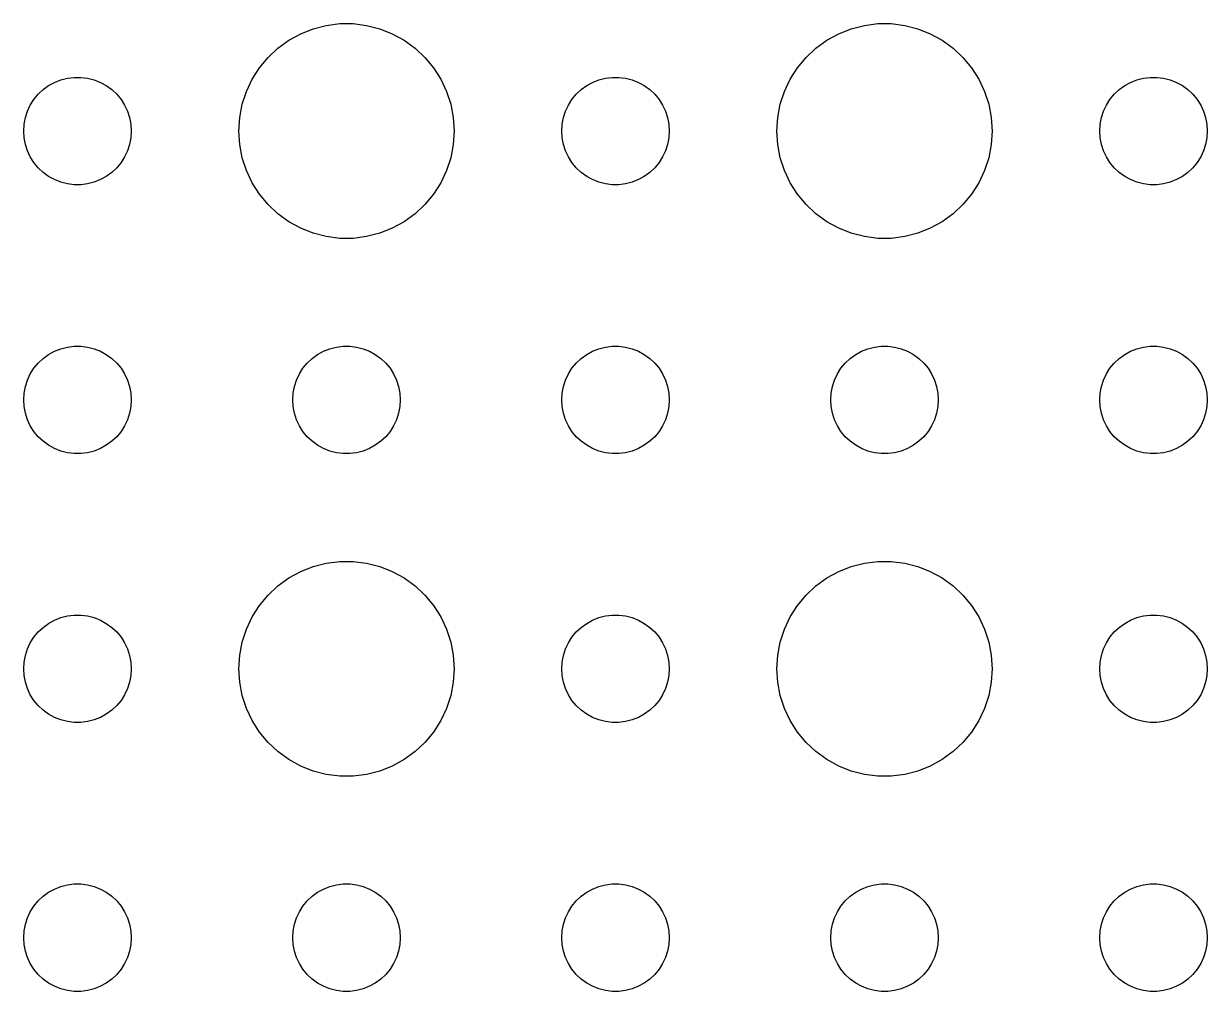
# Model space of a CAD drawing. Header units: metres. Extents: x -134 to 134, y -112 to 112.
# Drawn here: x -1.5 to 31.5, y -84 to -57.01 of the extents above; entities that cross this region are included whole.
import ezdxf

# ---------------------------------------------------------------- set-up
doc = ezdxf.new("R2010")
doc.units = ezdxf.units.M

msp = doc.modelspace()

# ---------------------------------------------------------------- linework, layer by layer
for p, q in [((6.57294, -57.1468), (6.93785, -57.0531)), ((6.93785, -57.0531), (7.31161, -57.0059)), ((7.31161, -57.0059), (7.68837, -57.0059)), ((7.68837, -57.0059), (8.06213, -57.0531)), ((8.06213, -57.0531), (8.42705, -57.1468)), ((21.5729, -57.1468), (21.9379, -57.0531)), ((21.9379, -57.0531), (22.3116, -57.0059)), ((22.3116, -57.0059), (22.6884, -57.0059)), ((22.6884, -57.0059), (23.0621, -57.0531)), ((23.0621, -57.0531), (23.427, -57.1468)), ((5.89252, -57.467), (6.22266, -57.2855)), ((6.22266, -57.2855), (6.57294, -57.1468)), ((8.42705, -57.1468), (8.77733, -57.2855)), ((8.77733, -57.2855), (9.10747, -57.467)), ((20.8925, -57.467), (21.2227, -57.2855)), ((21.2227, -57.2855), (21.5729, -57.1468)), ((23.427, -57.1468), (23.7773, -57.2855)), ((23.7773, -57.2855), (24.1075, -57.467)), ((5.31308, -57.9464), (5.58772, -57.6885)), ((5.58772, -57.6885), (5.89252, -57.467)), ((9.10747, -57.467), (9.41226, -57.6885)), ((9.41226, -57.6885), (9.6869, -57.9464)), ((20.3131, -57.9464), (20.5877, -57.6885)), ((20.5877, -57.6885), (20.8925, -57.467)), ((24.1075, -57.467), (24.4123, -57.6885)), ((24.4123, -57.6885), (24.6869, -57.9464)), ((5.07294, -58.2366), (5.31308, -57.9464)), ((9.6869, -57.9464), (9.92705, -58.2366)), ((20.0729, -58.2366), (20.3131, -57.9464)), ((24.6869, -57.9464), (24.927, -58.2366)), ((4.87108, -58.5547), (5.07294, -58.2366)), ((9.92705, -58.2366), (10.1289, -58.5547)), ((19.8711, -58.5547), (20.0729, -58.2366)), ((24.927, -58.2366), (25.1289, -58.5547)), ((-0.95613, -58.8442), (-0.80373, -58.7335)), ((-0.80373, -58.7335), (-0.63866, -58.6428)), ((-0.63866, -58.6428), (-0.46352, -58.5734)), ((-0.46352, -58.5734), (-0.28107, -58.5266)), ((-0.28107, -58.5266), (-0.09418, -58.503)), ((-0.09418, -58.503), (0.09418, -58.503)), ((0.09418, -58.503), (0.28107, -58.5266)), ((0.28107, -58.5266), (0.46352, -58.5734)), ((0.46352, -58.5734), (0.63866, -58.6428)), ((0.63866, -58.6428), (0.80373, -58.7335)), ((0.80373, -58.7335), (0.95613, -58.8442)), ((4.71066, -58.8956), (4.87108, -58.5547)), ((10.1289, -58.5547), (10.2893, -58.8956)), ((14.0439, -58.8442), (14.1963, -58.7335)), ((14.1963, -58.7335), (14.3613, -58.6428)), ((14.3613, -58.6428), (14.5365, -58.5734)), ((14.5365, -58.5734), (14.7189, -58.5266)), ((14.7189, -58.5266), (14.9058, -58.503)), ((14.9058, -58.503), (15.0942, -58.503)), ((15.0942, -58.503), (15.2811, -58.5266)), ((15.2811, -58.5266), (15.4635, -58.5734)), ((15.4635, -58.5734), (15.6387, -58.6428)), ((15.6387, -58.6428), (15.8037, -58.7335)), ((15.8037, -58.7335), (15.9561, -58.8442)), ((19.7107, -58.8956), (19.8711, -58.5547)), ((25.1289, -58.5547), (25.2893, -58.8956)), ((29.0439, -58.8442), (29.1963, -58.7335)), ((29.1963, -58.7335), (29.3613, -58.6428)), ((29.3613, -58.6428), (29.5365, -58.5734)), ((29.5365, -58.5734), (29.7189, -58.5266)), ((29.7189, -58.5266), (29.9058, -58.503)), ((29.9058, -58.503), (30.0942, -58.503)), ((30.0942, -58.503), (30.2811, -58.5266)), ((30.2811, -58.5266), (30.4635, -58.5734)), ((30.4635, -58.5734), (30.6387, -58.6428)), ((30.6387, -58.6428), (30.8037, -58.7335)), ((30.8037, -58.7335), (30.9561, -58.8442)), ((-1.21352, -59.1183), (-1.09344, -58.9732)), ((-1.09344, -58.9732), (-0.95613, -58.8442)), ((0.95613, -58.8442), (1.09344, -58.9732)), ((1.09344, -58.9732), (1.21352, -59.1183)), ((4.59424, -59.2539), (4.71066, -58.8956)), ((10.2893, -58.8956), (10.4057, -59.2539)), ((13.7865, -59.1183), (13.9065, -58.9732)), ((13.9065, -58.9732), (14.0439, -58.8442)), ((15.9561, -58.8442), (16.0934, -58.9732)), ((16.0934, -58.9732), (16.2135, -59.1183)), ((19.5942, -59.2539), (19.7107, -58.8956)), ((25.2893, -58.8956), (25.4057, -59.2539)), ((28.7865, -59.1183), (28.9065, -58.9732)), ((28.9065, -58.9732), (29.0439, -58.8442)), ((30.9561, -58.8442), (31.0934, -58.9732)), ((31.0934, -58.9732), (31.2135, -59.1183)), ((-1.39465, -59.4478), (-1.31445, -59.2774)), ((-1.31445, -59.2774), (-1.21352, -59.1183)), ((1.21352, -59.1183), (1.31445, -59.2774)), ((1.31445, -59.2774), (1.39465, -59.4478)), ((4.52365, -59.624), (4.59424, -59.2539)), ((10.4057, -59.2539), (10.4763, -59.624)), ((13.6053, -59.4478), (13.6855, -59.2774)), ((13.6855, -59.2774), (13.7865, -59.1183)), ((16.2135, -59.1183), (16.3145, -59.2774)), ((16.3145, -59.2774), (16.3947, -59.4478)), ((19.5237, -59.624), (19.5942, -59.2539)), ((25.4057, -59.2539), (25.4763, -59.624)), ((28.6053, -59.4478), (28.6855, -59.2774)), ((28.6855, -59.2774), (28.7865, -59.1183)), ((31.2135, -59.1183), (31.3145, -59.2774)), ((31.3145, -59.2774), (31.3947, -59.4478)), ((-1.48816, -59.812), (-1.45287, -59.627)), ((-1.45287, -59.627), (-1.39465, -59.4478)), ((1.39465, -59.4478), (1.45287, -59.627)), ((1.45287, -59.627), (1.48816, -59.812)), ((4.5, -60), (4.52365, -59.624)), ((10.4763, -59.624), (10.5, -60)), ((13.5118, -59.812), (13.5471, -59.627)), ((13.5471, -59.627), (13.6053, -59.4478)), ((16.3947, -59.4478), (16.4529, -59.627)), ((16.4529, -59.627), (16.4882, -59.812)), ((19.5, -60), (19.5237, -59.624)), ((25.4763, -59.624), (25.5, -60)), ((28.5118, -59.812), (28.5471, -59.627)), ((28.5471, -59.627), (28.6053, -59.4478)), ((31.3947, -59.4478), (31.4529, -59.627)), ((31.4529, -59.627), (31.4882, -59.812)), ((-1.5, -60), (-1.48816, -59.812)), ((-1.48816, -60.188), (-1.5, -60)), ((1.48816, -59.812), (1.5, -60)), ((1.5, -60), (1.48816, -60.188)), ((4.52365, -60.376), (4.5, -60)), ((10.5, -60), (10.4763, -60.376)), ((13.5, -60), (13.5118, -59.812)), ((13.5118, -60.188), (13.5, -60)), ((16.4882, -59.812), (16.5, -60)), ((16.5, -60), (16.4882, -60.188)), ((19.5237, -60.376), (19.5, -60)), ((25.5, -60), (25.4763, -60.376)), ((28.5, -60), (28.5118, -59.812)), ((28.5118, -60.188), (28.5, -60)), ((31.4882, -59.812), (31.5, -60)), ((31.5, -60), (31.4882, -60.188)), ((-1.45287, -60.373), (-1.48816, -60.188)), ((-1.39465, -60.5522), (-1.45287, -60.373)), ((1.45287, -60.373), (1.39465, -60.5522)), ((1.48816, -60.188), (1.45287, -60.373)), ((4.59424, -60.7461), (4.52365, -60.376)), ((10.4763, -60.376), (10.4057, -60.7461)), ((13.5471, -60.373), (13.5118, -60.188)), ((13.6053, -60.5522), (13.5471, -60.373)), ((16.4529, -60.373), (16.3947, -60.5522)), ((16.4882, -60.188), (16.4529, -60.373)), ((19.5942, -60.7461), (19.5237, -60.376)), ((25.4763, -60.376), (25.4057, -60.7461)), ((28.5471, -60.373), (28.5118, -60.188)), ((28.6053, -60.5522), (28.5471, -60.373)), ((31.4529, -60.373), (31.3947, -60.5522)), ((31.4882, -60.188), (31.4529, -60.373)), ((-1.31445, -60.7226), (-1.39465, -60.5522)), ((1.39465, -60.5522), (1.31445, -60.7226)), ((13.6855, -60.7226), (13.6053, -60.5522)), ((16.3947, -60.5522), (16.3145, -60.7226)), ((28.6855, -60.7226), (28.6053, -60.5522)), ((31.3947, -60.5522), (31.3145, -60.7226)), ((-1.21352, -60.8817), (-1.31445, -60.7226)), ((-1.09344, -61.0268), (-1.21352, -60.8817)), ((-0.95613, -61.1558), (-1.09344, -61.0268)), ((1.09344, -61.0268), (0.95613, -61.1558)), ((1.21352, -60.8817), (1.09344, -61.0268)), ((1.31445, -60.7226), (1.21352, -60.8817)), ((4.71066, -61.1044), (4.59424, -60.7461)), ((10.4057, -60.7461), (10.2893, -61.1044)), ((13.7865, -60.8817), (13.6855, -60.7226)), ((13.9065, -61.0268), (13.7865, -60.8817)), ((14.0439, -61.1558), (13.9065, -61.0268)), ((16.0934, -61.0268), (15.9561, -61.1558)), ((16.2135, -60.8817), (16.0934, -61.0268)), ((16.3145, -60.7226), (16.2135, -60.8817)), ((19.7107, -61.1044), (19.5942, -60.7461)), ((25.4057, -60.7461), (25.2893, -61.1044)), ((28.7865, -60.8817), (28.6855, -60.7226)), ((28.9065, -61.0268), (28.7865, -60.8817)), ((29.0439, -61.1558), (28.9065, -61.0268)), ((31.0934, -61.0268), (30.9561, -61.1558)), ((31.2135, -60.8817), (31.0934, -61.0268)), ((31.3145, -60.7226), (31.2135, -60.8817)), ((-0.80373, -61.2665), (-0.95613, -61.1558)), ((-0.63866, -61.3572), (-0.80373, -61.2665)), ((-0.46352, -61.4266), (-0.63866, -61.3572)), ((0.63866, -61.3572), (0.46352, -61.4266)), ((0.80373, -61.2665), (0.63866, -61.3572)), ((0.95613, -61.1558), (0.80373, -61.2665)), ((4.87108, -61.4453), (4.71066, -61.1044)), ((10.2893, -61.1044), (10.1289, -61.4453)), ((14.1963, -61.2665), (14.0439, -61.1558)), ((14.3613, -61.3572), (14.1963, -61.2665)), ((14.5365, -61.4266), (14.3613, -61.3572)), ((15.6387, -61.3572), (15.4635, -61.4266)), ((15.8037, -61.2665), (15.6387, -61.3572)), ((15.9561, -61.1558), (15.8037, -61.2665)), ((19.8711, -61.4453), (19.7107, -61.1044)), ((25.2893, -61.1044), (25.1289, -61.4453)), ((29.1963, -61.2665), (29.0439, -61.1558)), ((29.3613, -61.3572), (29.1963, -61.2665)), ((29.5365, -61.4266), (29.3613, -61.3572)), ((30.6387, -61.3572), (30.4635, -61.4266)), ((30.8037, -61.2665), (30.6387, -61.3572)), ((30.9561, -61.1558), (30.8037, -61.2665)), ((-0.28107, -61.4734), (-0.46352, -61.4266)), ((-0.09418, -61.497), (-0.28107, -61.4734)), ((0.09418, -61.497), (-0.09418, -61.497)), ((0.28107, -61.4734), (0.09418, -61.497)), ((0.46352, -61.4266), (0.28107, -61.4734)), ((5.07294, -61.7634), (4.87108, -61.4453)), ((10.1289, -61.4453), (9.92705, -61.7634)), ((14.7189, -61.4734), (14.5365, -61.4266)), ((14.9058, -61.497), (14.7189, -61.4734)), ((15.0942, -61.497), (14.9058, -61.497)), ((15.2811, -61.4734), (15.0942, -61.497)), ((15.4635, -61.4266), (15.2811, -61.4734)), ((20.0729, -61.7634), (19.8711, -61.4453)), ((25.1289, -61.4453), (24.927, -61.7634)), ((29.7189, -61.4734), (29.5365, -61.4266)), ((29.9058, -61.497), (29.7189, -61.4734)), ((30.0942, -61.497), (29.9058, -61.497)), ((30.2811, -61.4734), (30.0942, -61.497)), ((30.4635, -61.4266), (30.2811, -61.4734)), ((5.31308, -62.0536), (5.07294, -61.7634)), ((9.92705, -61.7634), (9.6869, -62.0536)), ((20.3131, -62.0536), (20.0729, -61.7634)), ((24.927, -61.7634), (24.6869, -62.0536)), ((5.58772, -62.3115), (5.31308, -62.0536)), ((5.89252, -62.533), (5.58772, -62.3115)), ((9.41226, -62.3115), (9.10747, -62.533)), ((9.6869, -62.0536), (9.41226, -62.3115)), ((20.5877, -62.3115), (20.3131, -62.0536)), ((20.8925, -62.533), (20.5877, -62.3115)), ((24.4123, -62.3115), (24.1075, -62.533)), ((24.6869, -62.0536), (24.4123, -62.3115)), ((6.22266, -62.7145), (5.89252, -62.533)), ((9.10747, -62.533), (8.77733, -62.7145)), ((21.2227, -62.7145), (20.8925, -62.533)), ((24.1075, -62.533), (23.7773, -62.7145)), ((6.57294, -62.8532), (6.22266, -62.7145)), ((6.93785, -62.9469), (6.57294, -62.8532)), ((7.31161, -62.9941), (6.93785, -62.9469)), ((7.68837, -62.9941), (7.31161, -62.9941)), ((8.06213, -62.9469), (7.68837, -62.9941)), ((8.42705, -62.8532), (8.06213, -62.9469)), ((8.77733, -62.7145), (8.42705, -62.8532)), ((21.5729, -62.8532), (21.2227, -62.7145)), ((21.9379, -62.9469), (21.5729, -62.8532)), ((22.3116, -62.9941), (21.9379, -62.9469)), ((22.6884, -62.9941), (22.3116, -62.9941)), ((23.0621, -62.9469), (22.6884, -62.9941)), ((23.427, -62.8532), (23.0621, -62.9469)), ((23.7773, -62.7145), (23.427, -62.8532)), ((-0.95613, -66.3442), (-0.80373, -66.2335)), ((-0.80373, -66.2335), (-0.63866, -66.1428)), ((-0.63866, -66.1428), (-0.46352, -66.0734)), ((-0.46352, -66.0734), (-0.28107, -66.0266)), ((-0.28107, -66.0266), (-0.09418, -66.003)), ((-0.09418, -66.003), (0.09418, -66.003)), ((0.09418, -66.003), (0.28107, -66.0266)), ((0.28107, -66.0266), (0.46352, -66.0734)), ((0.46352, -66.0734), (0.63866, -66.1428)), ((0.63866, -66.1428), (0.80373, -66.2335)), ((0.80373, -66.2335), (0.95613, -66.3442)), ((6.54385, -66.3442), (6.69626, -66.2335)), ((6.69626, -66.2335), (6.86133, -66.1428)), ((6.86133, -66.1428), (7.03647, -66.0734)), ((7.03647, -66.0734), (7.21892, -66.0266)), ((7.21892, -66.0266), (7.40581, -66.003)), ((7.40581, -66.003), (7.59418, -66.003)), ((7.59418, -66.003), (7.78107, -66.0266)), ((7.78107, -66.0266), (7.96352, -66.0734)), ((7.96352, -66.0734), (8.13866, -66.1428)), ((8.13866, -66.1428), (8.30373, -66.2335)), ((8.30373, -66.2335), (8.45613, -66.3442)), ((14.0439, -66.3442), (14.1963, -66.2335)), ((14.1963, -66.2335), (14.3613, -66.1428)), ((14.3613, -66.1428), (14.5365, -66.0734)), ((14.5365, -66.0734), (14.7189, -66.0266)), ((14.7189, -66.0266), (14.9058, -66.003)), ((14.9058, -66.003), (15.0942, -66.003)), ((15.0942, -66.003), (15.2811, -66.0266)), ((15.2811, -66.0266), (15.4635, -66.0734)), ((15.4635, -66.0734), (15.6387, -66.1428)), ((15.6387, -66.1428), (15.8037, -66.2335)), ((15.8037, -66.2335), (15.9561, -66.3442)), ((21.5439, -66.3442), (21.6963, -66.2335)), ((21.6963, -66.2335), (21.8613, -66.1428)), ((21.8613, -66.1428), (22.0365, -66.0734)), ((22.0365, -66.0734), (22.2189, -66.0266)), ((22.2189, -66.0266), (22.4058, -66.003)), ((22.4058, -66.003), (22.5942, -66.003)), ((22.5942, -66.003), (22.7811, -66.0266)), ((22.7811, -66.0266), (22.9635, -66.0734)), ((22.9635, -66.0734), (23.1387, -66.1428)), ((23.1387, -66.1428), (23.3037, -66.2335)), ((23.3037, -66.2335), (23.4561, -66.3442)), ((29.0439, -66.3442), (29.1963, -66.2335)), ((29.1963, -66.2335), (29.3613, -66.1428)), ((29.3613, -66.1428), (29.5365, -66.0734)), ((29.5365, -66.0734), (29.7189, -66.0266)), ((29.7189, -66.0266), (29.9058, -66.003)), ((29.9058, -66.003), (30.0942, -66.003)), ((30.0942, -66.003), (30.2811, -66.0266)), ((30.2811, -66.0266), (30.4635, -66.0734)), ((30.4635, -66.0734), (30.6387, -66.1428)), ((30.6387, -66.1428), (30.8037, -66.2335)), ((30.8037, -66.2335), (30.9561, -66.3442)), ((-1.31445, -66.7774), (-1.21352, -66.6183)), ((-1.21352, -66.6183), (-1.09344, -66.4732)), ((-1.09344, -66.4732), (-0.95613, -66.3442)), ((0.95613, -66.3442), (1.09344, -66.4732)), ((1.09344, -66.4732), (1.21352, -66.6183)), ((1.21352, -66.6183), (1.31445, -66.7774)), ((6.18553, -66.7774), (6.28647, -66.6183)), ((6.28647, -66.6183), (6.40654, -66.4732)), ((6.40654, -66.4732), (6.54385, -66.3442)), ((8.45613, -66.3442), (8.59344, -66.4732)), ((8.59344, -66.4732), (8.71352, -66.6183)), ((8.71352, -66.6183), (8.81445, -66.7774)), ((13.6855, -66.7774), (13.7865, -66.6183)), ((13.7865, -66.6183), (13.9065, -66.4732)), ((13.9065, -66.4732), (14.0439, -66.3442)), ((15.9561, -66.3442), (16.0934, -66.4732)), ((16.0934, -66.4732), (16.2135, -66.6183)), ((16.2135, -66.6183), (16.3145, -66.7774)), ((21.1855, -66.7774), (21.2865, -66.6183)), ((21.2865, -66.6183), (21.4065, -66.4732)), ((21.4065, -66.4732), (21.5439, -66.3442)), ((23.4561, -66.3442), (23.5934, -66.4732)), ((23.5934, -66.4732), (23.7135, -66.6183)), ((23.7135, -66.6183), (23.8145, -66.7774)), ((28.6855, -66.7774), (28.7865, -66.6183)), ((28.7865, -66.6183), (28.9065, -66.4732)), ((28.9065, -66.4732), (29.0439, -66.3442)), ((30.9561, -66.3442), (31.0934, -66.4732)), ((31.0934, -66.4732), (31.2135, -66.6183)), ((31.2135, -66.6183), (31.3145, -66.7774)), ((-1.45287, -67.127), (-1.39465, -66.9478)), ((-1.39465, -66.9478), (-1.31445, -66.7774)), ((1.31445, -66.7774), (1.39465, -66.9478)), ((1.39465, -66.9478), (1.45287, -67.127)), ((6.04712, -67.127), (6.10533, -66.9478)), ((6.10533, -66.9478), (6.18553, -66.7774)), ((8.81445, -66.7774), (8.89465, -66.9478)), ((8.89465, -66.9478), (8.95287, -67.127)), ((13.5471, -67.127), (13.6053, -66.9478)), ((13.6053, -66.9478), (13.6855, -66.7774)), ((16.3145, -66.7774), (16.3947, -66.9478)), ((16.3947, -66.9478), (16.4529, -67.127)), ((21.0471, -67.127), (21.1053, -66.9478)), ((21.1053, -66.9478), (21.1855, -66.7774)), ((23.8145, -66.7774), (23.8947, -66.9478)), ((23.8947, -66.9478), (23.9529, -67.127)), ((28.5471, -67.127), (28.6053, -66.9478)), ((28.6053, -66.9478), (28.6855, -66.7774)), ((31.3145, -66.7774), (31.3947, -66.9478)), ((31.3947, -66.9478), (31.4529, -67.127)), ((-1.5, -67.5), (-1.48816, -67.312)), ((-1.48816, -67.312), (-1.45287, -67.127)), ((1.45287, -67.127), (1.48816, -67.312)), ((1.48816, -67.312), (1.5, -67.5)), ((6, -67.5), (6.01183, -67.312)), ((6.01183, -67.312), (6.04712, -67.127)), ((8.95287, -67.127), (8.98816, -67.312)), ((8.98816, -67.312), (9, -67.5)), ((13.5, -67.5), (13.5118, -67.312)), ((13.5118, -67.312), (13.5471, -67.127)), ((16.4529, -67.127), (16.4882, -67.312)), ((16.4882, -67.312), (16.5, -67.5)), ((21, -67.5), (21.0118, -67.312)), ((21.0118, -67.312), (21.0471, -67.127)), ((23.9529, -67.127), (23.9882, -67.312)), ((23.9882, -67.312), (24, -67.5)), ((28.5, -67.5), (28.5118, -67.312)), ((28.5118, -67.312), (28.5471, -67.127)), ((31.4529, -67.127), (31.4882, -67.312)), ((31.4882, -67.312), (31.5, -67.5)), ((-1.48816, -67.688), (-1.5, -67.5)), ((1.5, -67.5), (1.48816, -67.688)), ((6.01183, -67.688), (6, -67.5)), ((9, -67.5), (8.98816, -67.688)), ((13.5118, -67.688), (13.5, -67.5)), ((16.5, -67.5), (16.4882, -67.688)), ((21.0118, -67.688), (21, -67.5)), ((24, -67.5), (23.9882, -67.688)), ((28.5118, -67.688), (28.5, -67.5)), ((31.5, -67.5), (31.4882, -67.688)), ((-1.45287, -67.873), (-1.48816, -67.688)), ((-1.39465, -68.0522), (-1.45287, -67.873)), ((1.45287, -67.873), (1.39465, -68.0522)), ((1.48816, -67.688), (1.45287, -67.873)), ((6.04712, -67.873), (6.01183, -67.688)), ((6.10533, -68.0522), (6.04712, -67.873)), ((8.95287, -67.873), (8.89465, -68.0522)), ((8.98816, -67.688), (8.95287, -67.873)), ((13.5471, -67.873), (13.5118, -67.688)), ((13.6053, -68.0522), (13.5471, -67.873)), ((16.4529, -67.873), (16.3947, -68.0522)), ((16.4882, -67.688), (16.4529, -67.873)), ((21.0471, -67.873), (21.0118, -67.688)), ((21.1053, -68.0522), (21.0471, -67.873)), ((23.9529, -67.873), (23.8947, -68.0522)), ((23.9882, -67.688), (23.9529, -67.873)), ((28.5471, -67.873), (28.5118, -67.688)), ((28.6053, -68.0522), (28.5471, -67.873)), ((31.4529, -67.873), (31.3947, -68.0522)), ((31.4882, -67.688), (31.4529, -67.873)), ((-1.31445, -68.2226), (-1.39465, -68.0522)), ((-1.21352, -68.3817), (-1.31445, -68.2226)), ((1.31445, -68.2226), (1.21352, -68.3817)), ((1.39465, -68.0522), (1.31445, -68.2226)), ((6.18553, -68.2226), (6.10533, -68.0522)), ((6.28647, -68.3817), (6.18553, -68.2226)), ((8.81445, -68.2226), (8.71352, -68.3817)), ((8.89465, -68.0522), (8.81445, -68.2226)), ((13.6855, -68.2226), (13.6053, -68.0522)), ((13.7865, -68.3817), (13.6855, -68.2226)), ((16.3145, -68.2226), (16.2135, -68.3817)), ((16.3947, -68.0522), (16.3145, -68.2226)), ((21.1855, -68.2226), (21.1053, -68.0522)), ((21.2865, -68.3817), (21.1855, -68.2226)), ((23.8145, -68.2226), (23.7135, -68.3817)), ((23.8947, -68.0522), (23.8145, -68.2226)), ((28.6855, -68.2226), (28.6053, -68.0522)), ((28.7865, -68.3817), (28.6855, -68.2226)), ((31.3145, -68.2226), (31.2135, -68.3817)), ((31.3947, -68.0522), (31.3145, -68.2226)), ((-1.09344, -68.5268), (-1.21352, -68.3817)), ((-0.95613, -68.6558), (-1.09344, -68.5268)), ((1.09344, -68.5268), (0.95613, -68.6558)), ((1.21352, -68.3817), (1.09344, -68.5268)), ((6.40654, -68.5268), (6.28647, -68.3817)), ((6.54385, -68.6558), (6.40654, -68.5268)), ((8.59344, -68.5268), (8.45613, -68.6558)), ((8.71352, -68.3817), (8.59344, -68.5268)), ((13.9065, -68.5268), (13.7865, -68.3817)), ((14.0439, -68.6558), (13.9065, -68.5268)), ((16.0934, -68.5268), (15.9561, -68.6558)), ((16.2135, -68.3817), (16.0934, -68.5268)), ((21.4065, -68.5268), (21.2865, -68.3817)), ((21.5439, -68.6558), (21.4065, -68.5268)), ((23.5934, -68.5268), (23.4561, -68.6558)), ((23.7135, -68.3817), (23.5934, -68.5268)), ((28.9065, -68.5268), (28.7865, -68.3817)), ((29.0439, -68.6558), (28.9065, -68.5268)), ((31.0934, -68.5268), (30.9561, -68.6558)), ((31.2135, -68.3817), (31.0934, -68.5268)), ((-0.80373, -68.7665), (-0.95613, -68.6558)), ((-0.63866, -68.8572), (-0.80373, -68.7665)), ((-0.46352, -68.9266), (-0.63866, -68.8572)), ((-0.28107, -68.9734), (-0.46352, -68.9266)), ((0.46352, -68.9266), (0.28107, -68.9734)), ((0.63866, -68.8572), (0.46352, -68.9266)), ((0.80373, -68.7665), (0.63866, -68.8572)), ((0.95613, -68.6558), (0.80373, -68.7665)), ((6.69626, -68.7665), (6.54385, -68.6558)), ((6.86133, -68.8572), (6.69626, -68.7665)), ((7.03647, -68.9266), (6.86133, -68.8572)), ((7.21892, -68.9734), (7.03647, -68.9266)), ((7.96352, -68.9266), (7.78107, -68.9734)), ((8.13866, -68.8572), (7.96352, -68.9266)), ((8.30373, -68.7665), (8.13866, -68.8572)), ((8.45613, -68.6558), (8.30373, -68.7665)), ((14.1963, -68.7665), (14.0439, -68.6558)), ((14.3613, -68.8572), (14.1963, -68.7665)), ((14.5365, -68.9266), (14.3613, -68.8572)), ((14.7189, -68.9734), (14.5365, -68.9266)), ((15.4635, -68.9266), (15.2811, -68.9734)), ((15.6387, -68.8572), (15.4635, -68.9266)), ((15.8037, -68.7665), (15.6387, -68.8572)), ((15.9561, -68.6558), (15.8037, -68.7665)), ((21.6963, -68.7665), (21.5439, -68.6558)), ((21.8613, -68.8572), (21.6963, -68.7665)), ((22.0365, -68.9266), (21.8613, -68.8572)), ((22.2189, -68.9734), (22.0365, -68.9266)), ((22.9635, -68.9266), (22.7811, -68.9734)), ((23.1387, -68.8572), (22.9635, -68.9266)), ((23.3037, -68.7665), (23.1387, -68.8572)), ((23.4561, -68.6558), (23.3037, -68.7665)), ((29.1963, -68.7665), (29.0439, -68.6558)), ((29.3613, -68.8572), (29.1963, -68.7665)), ((29.5365, -68.9266), (29.3613, -68.8572)), ((29.7189, -68.9734), (29.5365, -68.9266)), ((30.4635, -68.9266), (30.2811, -68.9734)), ((30.6387, -68.8572), (30.4635, -68.9266)), ((30.8037, -68.7665), (30.6387, -68.8572)), ((30.9561, -68.6558), (30.8037, -68.7665)), ((-0.09418, -68.997), (-0.28107, -68.9734)), ((0.09418, -68.997), (-0.09418, -68.997)), ((0.28107, -68.9734), (0.09418, -68.997)), ((7.40581, -68.997), (7.21892, -68.9734)), ((7.59418, -68.997), (7.40581, -68.997)), ((7.78107, -68.9734), (7.59418, -68.997)), ((14.9058, -68.997), (14.7189, -68.9734)), ((15.0942, -68.997), (14.9058, -68.997)), ((15.2811, -68.9734), (15.0942, -68.997)), ((22.4058, -68.997), (22.2189, -68.9734)), ((22.5942, -68.997), (22.4058, -68.997)), ((22.7811, -68.9734), (22.5942, -68.997)), ((29.9058, -68.997), (29.7189, -68.9734)), ((30.0942, -68.997), (29.9058, -68.997)), ((30.2811, -68.9734), (30.0942, -68.997)), ((6.22266, -72.2855), (6.57294, -72.1468)), ((6.57294, -72.1468), (6.93785, -72.0531)), ((6.93785, -72.0531), (7.31161, -72.0059)), ((7.31161, -72.0059), (7.68837, -72.0059)), ((7.68837, -72.0059), (8.06213, -72.0531)), ((8.06213, -72.0531), (8.42705, -72.1468)), ((8.42705, -72.1468), (8.77733, -72.2855)), ((21.2227, -72.2855), (21.5729, -72.1468)), ((21.5729, -72.1468), (21.9379, -72.0531)), ((21.9379, -72.0531), (22.3116, -72.0059)), ((22.3116, -72.0059), (22.6884, -72.0059)), ((22.6884, -72.0059), (23.0621, -72.0531)), ((23.0621, -72.0531), (23.427, -72.1468)), ((23.427, -72.1468), (23.7773, -72.2855)), ((5.58772, -72.6885), (5.89252, -72.467)), ((5.89252, -72.467), (6.22266, -72.2855)), ((8.77733, -72.2855), (9.10747, -72.467)), ((9.10747, -72.467), (9.41226, -72.6885)), ((20.5877, -72.6885), (20.8925, -72.467)), ((20.8925, -72.467), (21.2227, -72.2855)), ((23.7773, -72.2855), (24.1075, -72.467)), ((24.1075, -72.467), (24.4123, -72.6885)), ((5.31308, -72.9464), (5.58772, -72.6885)), ((9.41226, -72.6885), (9.6869, -72.9464)), ((20.3131, -72.9464), (20.5877, -72.6885)), ((24.4123, -72.6885), (24.6869, -72.9464)), ((4.87108, -73.5547), (5.07294, -73.2366)), ((5.07294, -73.2366), (5.31308, -72.9464)), ((9.6869, -72.9464), (9.92705, -73.2366)), ((9.92705, -73.2366), (10.1289, -73.5547)), ((19.8711, -73.5547), (20.0729, -73.2366)), ((20.0729, -73.2366), (20.3131, -72.9464)), ((24.6869, -72.9464), (24.927, -73.2366)), ((24.927, -73.2366), (25.1289, -73.5547)), ((-0.63866, -73.6428), (-0.46352, -73.5734)), ((-0.46352, -73.5734), (-0.28107, -73.5266)), ((-0.28107, -73.5266), (-0.09418, -73.503)), ((-0.09418, -73.503), (0.09418, -73.503)), ((0.09418, -73.503), (0.28107, -73.5266)), ((0.28107, -73.5266), (0.46352, -73.5734)), ((0.46352, -73.5734), (0.63866, -73.6428)), ((4.71066, -73.8956), (4.87108, -73.5547)), ((10.1289, -73.5547), (10.2893, -73.8956)), ((14.3613, -73.6428), (14.5365, -73.5734)), ((14.5365, -73.5734), (14.7189, -73.5266)), ((14.7189, -73.5266), (14.9058, -73.503)), ((14.9058, -73.503), (15.0942, -73.503)), ((15.0942, -73.503), (15.2811, -73.5266)), ((15.2811, -73.5266), (15.4635, -73.5734)), ((15.4635, -73.5734), (15.6387, -73.6428)), ((19.7107, -73.8956), (19.8711, -73.5547)), ((25.1289, -73.5547), (25.2893, -73.8956)), ((29.3613, -73.6428), (29.5365, -73.5734)), ((29.5365, -73.5734), (29.7189, -73.5266)), ((29.7189, -73.5266), (29.9058, -73.503)), ((29.9058, -73.503), (30.0942, -73.503)), ((30.0942, -73.503), (30.2811, -73.5266)), ((30.2811, -73.5266), (30.4635, -73.5734)), ((30.4635, -73.5734), (30.6387, -73.6428)), ((-1.09344, -73.9732), (-0.95613, -73.8442)), ((-0.95613, -73.8442), (-0.80373, -73.7335)), ((-0.80373, -73.7335), (-0.63866, -73.6428)), ((0.63866, -73.6428), (0.80373, -73.7335)), ((0.80373, -73.7335), (0.95613, -73.8442)), ((0.95613, -73.8442), (1.09344, -73.9732)), ((4.59424, -74.2539), (4.71066, -73.8956)), ((10.2893, -73.8956), (10.4057, -74.2539)), ((13.9065, -73.9732), (14.0439, -73.8442)), ((14.0439, -73.8442), (14.1963, -73.7335)), ((14.1963, -73.7335), (14.3613, -73.6428)), ((15.6387, -73.6428), (15.8037, -73.7335)), ((15.8037, -73.7335), (15.9561, -73.8442)), ((15.9561, -73.8442), (16.0934, -73.9732)), ((19.5942, -74.2539), (19.7107, -73.8956)), ((25.2893, -73.8956), (25.4057, -74.2539)), ((28.9065, -73.9732), (29.0439, -73.8442)), ((29.0439, -73.8442), (29.1963, -73.7335)), ((29.1963, -73.7335), (29.3613, -73.6428)), ((30.6387, -73.6428), (30.8037, -73.7335)), ((30.8037, -73.7335), (30.9561, -73.8442)), ((30.9561, -73.8442), (31.0934, -73.9732)), ((-1.31445, -74.2774), (-1.21352, -74.1183)), ((-1.21352, -74.1183), (-1.09344, -73.9732)), ((1.09344, -73.9732), (1.21352, -74.1183)), ((1.21352, -74.1183), (1.31445, -74.2774)), ((13.6855, -74.2774), (13.7865, -74.1183)), ((13.7865, -74.1183), (13.9065, -73.9732)), ((16.0934, -73.9732), (16.2135, -74.1183)), ((16.2135, -74.1183), (16.3145, -74.2774)), ((28.6855, -74.2774), (28.7865, -74.1183)), ((28.7865, -74.1183), (28.9065, -73.9732)), ((31.0934, -73.9732), (31.2135, -74.1183)), ((31.2135, -74.1183), (31.3145, -74.2774)), ((-1.45287, -74.627), (-1.39465, -74.4478)), ((-1.39465, -74.4478), (-1.31445, -74.2774)), ((1.31445, -74.2774), (1.39465, -74.4478)), ((1.39465, -74.4478), (1.45287, -74.627)), ((4.52365, -74.624), (4.59424, -74.2539)), ((10.4057, -74.2539), (10.4763, -74.624)), ((13.5471, -74.627), (13.6053, -74.4478)), ((13.6053, -74.4478), (13.6855, -74.2774)), ((16.3145, -74.2774), (16.3947, -74.4478)), ((16.3947, -74.4478), (16.4529, -74.627)), ((19.5237, -74.624), (19.5942, -74.2539)), ((25.4057, -74.2539), (25.4763, -74.624)), ((28.5471, -74.627), (28.6053, -74.4478)), ((28.6053, -74.4478), (28.6855, -74.2774)), ((31.3145, -74.2774), (31.3947, -74.4478)), ((31.3947, -74.4478), (31.4529, -74.627)), ((-1.5, -75), (-1.48816, -74.812)), ((-1.48816, -74.812), (-1.45287, -74.627)), ((1.45287, -74.627), (1.48816, -74.812)), ((1.48816, -74.812), (1.5, -75)), ((4.5, -75), (4.52365, -74.624)), ((10.4763, -74.624), (10.5, -75)), ((13.5, -75), (13.5118, -74.812)), ((13.5118, -74.812), (13.5471, -74.627)), ((16.4529, -74.627), (16.4882, -74.812)), ((16.4882, -74.812), (16.5, -75)), ((19.5, -75), (19.5237, -74.624)), ((25.4763, -74.624), (25.5, -75)), ((28.5, -75), (28.5118, -74.812)), ((28.5118, -74.812), (28.5471, -74.627)), ((31.4529, -74.627), (31.4882, -74.812)), ((31.4882, -74.812), (31.5, -75)), ((-1.48816, -75.188), (-1.5, -75)), ((-1.45287, -75.373), (-1.48816, -75.188)), ((1.48816, -75.188), (1.45287, -75.373)), ((1.5, -75), (1.48816, -75.188)), ((4.52365, -75.376), (4.5, -75)), ((10.5, -75), (10.4763, -75.376)), ((13.5118, -75.188), (13.5, -75)), ((13.5471, -75.373), (13.5118, -75.188)), ((16.4882, -75.188), (16.4529, -75.373)), ((16.5, -75), (16.4882, -75.188)), ((19.5237, -75.376), (19.5, -75)), ((25.5, -75), (25.4763, -75.376)), ((28.5118, -75.188), (28.5, -75)), ((28.5471, -75.373), (28.5118, -75.188)), ((31.4882, -75.188), (31.4529, -75.373)), ((31.5, -75), (31.4882, -75.188)), ((-1.39465, -75.5522), (-1.45287, -75.373)), ((-1.31445, -75.7226), (-1.39465, -75.5522)), ((1.39465, -75.5522), (1.31445, -75.7226)), ((1.45287, -75.373), (1.39465, -75.5522)), ((4.59424, -75.7461), (4.52365, -75.376)), ((10.4763, -75.376), (10.4057, -75.7461)), ((13.6053, -75.5522), (13.5471, -75.373)), ((13.6855, -75.7226), (13.6053, -75.5522)), ((16.3947, -75.5522), (16.3145, -75.7226)), ((16.4529, -75.373), (16.3947, -75.5522)), ((19.5942, -75.7461), (19.5237, -75.376)), ((25.4763, -75.376), (25.4057, -75.7461)), ((28.6053, -75.5522), (28.5471, -75.373)), ((28.6855, -75.7226), (28.6053, -75.5522)), ((31.3947, -75.5522), (31.3145, -75.7226)), ((31.4529, -75.373), (31.3947, -75.5522)), ((-1.21352, -75.8817), (-1.31445, -75.7226)), ((-1.09344, -76.0268), (-1.21352, -75.8817)), ((1.21352, -75.8817), (1.09344, -76.0268)), ((1.31445, -75.7226), (1.21352, -75.8817)), ((4.71066, -76.1044), (4.59424, -75.7461)), ((10.4057, -75.7461), (10.2893, -76.1044)), ((13.7865, -75.8817), (13.6855, -75.7226)), ((13.9065, -76.0268), (13.7865, -75.8817)), ((16.2135, -75.8817), (16.0934, -76.0268)), ((16.3145, -75.7226), (16.2135, -75.8817)), ((19.7107, -76.1044), (19.5942, -75.7461)), ((25.4057, -75.7461), (25.2893, -76.1044)), ((28.7865, -75.8817), (28.6855, -75.7226)), ((28.9065, -76.0268), (28.7865, -75.8817)), ((31.2135, -75.8817), (31.0934, -76.0268)), ((31.3145, -75.7226), (31.2135, -75.8817)), ((-0.95613, -76.1558), (-1.09344, -76.0268)), ((-0.80373, -76.2665), (-0.95613, -76.1558)), ((0.95613, -76.1558), (0.80373, -76.2665)), ((1.09344, -76.0268), (0.95613, -76.1558)), ((4.87108, -76.4453), (4.71066, -76.1044)), ((10.2893, -76.1044), (10.1289, -76.4453)), ((14.0439, -76.1558), (13.9065, -76.0268)), ((14.1963, -76.2665), (14.0439, -76.1558)), ((15.9561, -76.1558), (15.8037, -76.2665)), ((16.0934, -76.0268), (15.9561, -76.1558)), ((19.8711, -76.4453), (19.7107, -76.1044)), ((25.2893, -76.1044), (25.1289, -76.4453)), ((29.0439, -76.1558), (28.9065, -76.0268)), ((29.1963, -76.2665), (29.0439, -76.1558)), ((30.9561, -76.1558), (30.8037, -76.2665)), ((31.0934, -76.0268), (30.9561, -76.1558)), ((-0.63866, -76.3572), (-0.80373, -76.2665)), ((-0.46352, -76.4266), (-0.63866, -76.3572)), ((-0.28107, -76.4734), (-0.46352, -76.4266)), ((-0.09418, -76.497), (-0.28107, -76.4734)), ((0.09418, -76.497), (-0.09418, -76.497)), ((0.28107, -76.4734), (0.09418, -76.497)), ((0.46352, -76.4266), (0.28107, -76.4734)), ((0.63866, -76.3572), (0.46352, -76.4266)), ((0.80373, -76.2665), (0.63866, -76.3572)), ((5.07294, -76.7634), (4.87108, -76.4453)), ((10.1289, -76.4453), (9.92705, -76.7634)), ((14.3613, -76.3572), (14.1963, -76.2665)), ((14.5365, -76.4266), (14.3613, -76.3572)), ((14.7189, -76.4734), (14.5365, -76.4266)), ((14.9058, -76.497), (14.7189, -76.4734)), ((15.0942, -76.497), (14.9058, -76.497)), ((15.2811, -76.4734), (15.0942, -76.497)), ((15.4635, -76.4266), (15.2811, -76.4734)), ((15.6387, -76.3572), (15.4635, -76.4266)), ((15.8037, -76.2665), (15.6387, -76.3572)), ((20.0729, -76.7634), (19.8711, -76.4453)), ((25.1289, -76.4453), (24.927, -76.7634)), ((29.3613, -76.3572), (29.1963, -76.2665)), ((29.5365, -76.4266), (29.3613, -76.3572)), ((29.7189, -76.4734), (29.5365, -76.4266)), ((29.9058, -76.497), (29.7189, -76.4734)), ((30.0942, -76.497), (29.9058, -76.497)), ((30.2811, -76.4734), (30.0942, -76.497)), ((30.4635, -76.4266), (30.2811, -76.4734)), ((30.6387, -76.3572), (30.4635, -76.4266)), ((30.8037, -76.2665), (30.6387, -76.3572)), ((5.31308, -77.0536), (5.07294, -76.7634)), ((9.92705, -76.7634), (9.6869, -77.0536)), ((20.3131, -77.0536), (20.0729, -76.7634)), ((24.927, -76.7634), (24.6869, -77.0536)), ((5.58772, -77.3115), (5.31308, -77.0536)), ((9.6869, -77.0536), (9.41226, -77.3115)), ((20.5877, -77.3115), (20.3131, -77.0536)), ((24.6869, -77.0536), (24.4123, -77.3115)), ((5.89252, -77.533), (5.58772, -77.3115)), ((6.22266, -77.7145), (5.89252, -77.533)), ((9.10747, -77.533), (8.77733, -77.7145)), ((9.41226, -77.3115), (9.10747, -77.533)), ((20.8925, -77.533), (20.5877, -77.3115)), ((21.2227, -77.7145), (20.8925, -77.533)), ((24.1075, -77.533), (23.7773, -77.7145)), ((24.4123, -77.3115), (24.1075, -77.533)), ((6.57294, -77.8532), (6.22266, -77.7145)), ((6.93785, -77.9469), (6.57294, -77.8532)), ((8.42705, -77.8532), (8.06213, -77.9469)), ((8.77733, -77.7145), (8.42705, -77.8532)), ((21.5729, -77.8532), (21.2227, -77.7145)), ((21.9379, -77.9469), (21.5729, -77.8532)), ((23.427, -77.8532), (23.0621, -77.9469)), ((23.7773, -77.7145), (23.427, -77.8532)), ((7.31161, -77.9941), (6.93785, -77.9469)), ((7.68837, -77.9941), (7.31161, -77.9941)), ((8.06213, -77.9469), (7.68837, -77.9941)), ((22.3116, -77.9941), (21.9379, -77.9469)), ((22.6884, -77.9941), (22.3116, -77.9941)), ((23.0621, -77.9469), (22.6884, -77.9941)), ((-0.80373, -81.2335), (-0.63866, -81.1428)), ((-0.63866, -81.1428), (-0.46352, -81.0734)), ((-0.46352, -81.0734), (-0.28107, -81.0266)), ((-0.28107, -81.0266), (-0.09418, -81.003)), ((-0.09418, -81.003), (0.09418, -81.003)), ((0.09418, -81.003), (0.28107, -81.0266)), ((0.28107, -81.0266), (0.46352, -81.0734)), ((0.46352, -81.0734), (0.63866, -81.1428)), ((0.63866, -81.1428), (0.80373, -81.2335)), ((6.69626, -81.2335), (6.86133, -81.1428)), ((6.86133, -81.1428), (7.03647, -81.0734)), ((7.03647, -81.0734), (7.21892, -81.0266)), ((7.21892, -81.0266), (7.40581, -81.003)), ((7.40581, -81.003), (7.59418, -81.003)), ((7.59418, -81.003), (7.78107, -81.0266)), ((7.78107, -81.0266), (7.96352, -81.0734)), ((7.96352, -81.0734), (8.13866, -81.1428)), ((8.13866, -81.1428), (8.30373, -81.2335)), ((14.1963, -81.2335), (14.3613, -81.1428)), ((14.3613, -81.1428), (14.5365, -81.0734)), ((14.5365, -81.0734), (14.7189, -81.0266)), ((14.7189, -81.0266), (14.9058, -81.003)), ((14.9058, -81.003), (15.0942, -81.003)), ((15.0942, -81.003), (15.2811, -81.0266)), ((15.2811, -81.0266), (15.4635, -81.0734)), ((15.4635, -81.0734), (15.6387, -81.1428)), ((15.6387, -81.1428), (15.8037, -81.2335)), ((21.6963, -81.2335), (21.8613, -81.1428)), ((21.8613, -81.1428), (22.0365, -81.0734)), ((22.0365, -81.0734), (22.2189, -81.0266)), ((22.2189, -81.0266), (22.4058, -81.003)), ((22.4058, -81.003), (22.5942, -81.003)), ((22.5942, -81.003), (22.7811, -81.0266)), ((22.7811, -81.0266), (22.9635, -81.0734)), ((22.9635, -81.0734), (23.1387, -81.1428)), ((23.1387, -81.1428), (23.3037, -81.2335)), ((29.1963, -81.2335), (29.3613, -81.1428)), ((29.3613, -81.1428), (29.5365, -81.0734)), ((29.5365, -81.0734), (29.7189, -81.0266)), ((29.7189, -81.0266), (29.9058, -81.003)), ((29.9058, -81.003), (30.0942, -81.003)), ((30.0942, -81.003), (30.2811, -81.0266)), ((30.2811, -81.0266), (30.4635, -81.0734)), ((30.4635, -81.0734), (30.6387, -81.1428)), ((30.6387, -81.1428), (30.8037, -81.2335)), ((-1.21352, -81.6183), (-1.09344, -81.4732)), ((-1.09344, -81.4732), (-0.95613, -81.3442)), ((-0.95613, -81.3442), (-0.80373, -81.2335)), ((0.80373, -81.2335), (0.95613, -81.3442)), ((0.95613, -81.3442), (1.09344, -81.4732)), ((1.09344, -81.4732), (1.21352, -81.6183)), ((6.28647, -81.6183), (6.40654, -81.4732)), ((6.40654, -81.4732), (6.54385, -81.3442)), ((6.54385, -81.3442), (6.69626, -81.2335)), ((8.30373, -81.2335), (8.45613, -81.3442)), ((8.45613, -81.3442), (8.59344, -81.4732)), ((8.59344, -81.4732), (8.71352, -81.6183)), ((13.7865, -81.6183), (13.9065, -81.4732)), ((13.9065, -81.4732), (14.0439, -81.3442)), ((14.0439, -81.3442), (14.1963, -81.2335)), ((15.8037, -81.2335), (15.9561, -81.3442)), ((15.9561, -81.3442), (16.0934, -81.4732)), ((16.0934, -81.4732), (16.2135, -81.6183)), ((21.2865, -81.6183), (21.4065, -81.4732)), ((21.4065, -81.4732), (21.5439, -81.3442)), ((21.5439, -81.3442), (21.6963, -81.2335)), ((23.3037, -81.2335), (23.4561, -81.3442)), ((23.4561, -81.3442), (23.5934, -81.4732)), ((23.5934, -81.4732), (23.7135, -81.6183)), ((28.7865, -81.6183), (28.9065, -81.4732)), ((28.9065, -81.4732), (29.0439, -81.3442)), ((29.0439, -81.3442), (29.1963, -81.2335)), ((30.8037, -81.2335), (30.9561, -81.3442)), ((30.9561, -81.3442), (31.0934, -81.4732)), ((31.0934, -81.4732), (31.2135, -81.6183)), ((-1.39465, -81.9478), (-1.31445, -81.7774)), ((-1.31445, -81.7774), (-1.21352, -81.6183)), ((1.21352, -81.6183), (1.31445, -81.7774)), ((1.31445, -81.7774), (1.39465, -81.9478)), ((6.10533, -81.9478), (6.18553, -81.7774)), ((6.18553, -81.7774), (6.28647, -81.6183)), ((8.71352, -81.6183), (8.81445, -81.7774)), ((8.81445, -81.7774), (8.89465, -81.9478)), ((13.6053, -81.9478), (13.6855, -81.7774)), ((13.6855, -81.7774), (13.7865, -81.6183)), ((16.2135, -81.6183), (16.3145, -81.7774)), ((16.3145, -81.7774), (16.3947, -81.9478)), ((21.1053, -81.9478), (21.1855, -81.7774)), ((21.1855, -81.7774), (21.2865, -81.6183)), ((23.7135, -81.6183), (23.8145, -81.7774)), ((23.8145, -81.7774), (23.8947, -81.9478)), ((28.6053, -81.9478), (28.6855, -81.7774)), ((28.6855, -81.7774), (28.7865, -81.6183)), ((31.2135, -81.6183), (31.3145, -81.7774)), ((31.3145, -81.7774), (31.3947, -81.9478)), ((-1.48816, -82.312), (-1.45287, -82.127)), ((-1.45287, -82.127), (-1.39465, -81.9478)), ((1.39465, -81.9478), (1.45287, -82.127)), ((1.45287, -82.127), (1.48816, -82.312)), ((6.01183, -82.312), (6.04712, -82.127)), ((6.04712, -82.127), (6.10533, -81.9478)), ((8.89465, -81.9478), (8.95287, -82.127)), ((8.95287, -82.127), (8.98816, -82.312)), ((13.5118, -82.312), (13.5471, -82.127)), ((13.5471, -82.127), (13.6053, -81.9478)), ((16.3947, -81.9478), (16.4529, -82.127)), ((16.4529, -82.127), (16.4882, -82.312)), ((21.0118, -82.312), (21.0471, -82.127)), ((21.0471, -82.127), (21.1053, -81.9478)), ((23.8947, -81.9478), (23.9529, -82.127)), ((23.9529, -82.127), (23.9882, -82.312)), ((28.5118, -82.312), (28.5471, -82.127)), ((28.5471, -82.127), (28.6053, -81.9478)), ((31.3947, -81.9478), (31.4529, -82.127)), ((31.4529, -82.127), (31.4882, -82.312)), ((-1.5, -82.5), (-1.48816, -82.312)), ((-1.48816, -82.688), (-1.5, -82.5)), ((1.48816, -82.312), (1.5, -82.5)), ((1.5, -82.5), (1.48816, -82.688)), ((6, -82.5), (6.01183, -82.312)), ((6.01183, -82.688), (6, -82.5)), ((8.98816, -82.312), (9, -82.5)), ((9, -82.5), (8.98816, -82.688)), ((13.5, -82.5), (13.5118, -82.312)), ((13.5118, -82.688), (13.5, -82.5)), ((16.4882, -82.312), (16.5, -82.5)), ((16.5, -82.5), (16.4882, -82.688)), ((21, -82.5), (21.0118, -82.312)), ((21.0118, -82.688), (21, -82.5)), ((23.9882, -82.312), (24, -82.5)), ((24, -82.5), (23.9882, -82.688)), ((28.5, -82.5), (28.5118, -82.312)), ((28.5118, -82.688), (28.5, -82.5)), ((31.4882, -82.312), (31.5, -82.5)), ((31.5, -82.5), (31.4882, -82.688)), ((-1.45287, -82.873), (-1.48816, -82.688)), ((1.48816, -82.688), (1.45287, -82.873)), ((6.04712, -82.873), (6.01183, -82.688)), ((8.98816, -82.688), (8.95287, -82.873)), ((13.5471, -82.873), (13.5118, -82.688)), ((16.4882, -82.688), (16.4529, -82.873)), ((21.0471, -82.873), (21.0118, -82.688)), ((23.9882, -82.688), (23.9529, -82.873)), ((28.5471, -82.873), (28.5118, -82.688)), ((31.4882, -82.688), (31.4529, -82.873)), ((-1.39465, -83.0522), (-1.45287, -82.873)), ((-1.31445, -83.2226), (-1.39465, -83.0522)), ((1.39465, -83.0522), (1.31445, -83.2226)), ((1.45287, -82.873), (1.39465, -83.0522)), ((6.10533, -83.0522), (6.04712, -82.873)), ((6.18553, -83.2226), (6.10533, -83.0522)), ((8.89465, -83.0522), (8.81445, -83.2226)), ((8.95287, -82.873), (8.89465, -83.0522)), ((13.6053, -83.0522), (13.5471, -82.873)), ((13.6855, -83.2226), (13.6053, -83.0522)), ((16.3947, -83.0522), (16.3145, -83.2226)), ((16.4529, -82.873), (16.3947, -83.0522)), ((21.1053, -83.0522), (21.0471, -82.873)), ((21.1855, -83.2226), (21.1053, -83.0522)), ((23.8947, -83.0522), (23.8145, -83.2226)), ((23.9529, -82.873), (23.8947, -83.0522)), ((28.6053, -83.0522), (28.5471, -82.873)), ((28.6855, -83.2226), (28.6053, -83.0522)), ((31.3947, -83.0522), (31.3145, -83.2226)), ((31.4529, -82.873), (31.3947, -83.0522)), ((-1.21352, -83.3817), (-1.31445, -83.2226)), ((-1.09344, -83.5268), (-1.21352, -83.3817)), ((1.21352, -83.3817), (1.09344, -83.5268)), ((1.31445, -83.2226), (1.21352, -83.3817)), ((6.28647, -83.3817), (6.18553, -83.2226)), ((6.40654, -83.5268), (6.28647, -83.3817)), ((8.71352, -83.3817), (8.59344, -83.5268)), ((8.81445, -83.2226), (8.71352, -83.3817)), ((13.7865, -83.3817), (13.6855, -83.2226)), ((13.9065, -83.5268), (13.7865, -83.3817)), ((16.2135, -83.3817), (16.0934, -83.5268)), ((16.3145, -83.2226), (16.2135, -83.3817)), ((21.2865, -83.3817), (21.1855, -83.2226)), ((21.4065, -83.5268), (21.2865, -83.3817)), ((23.7135, -83.3817), (23.5934, -83.5268)), ((23.8145, -83.2226), (23.7135, -83.3817)), ((28.7865, -83.3817), (28.6855, -83.2226)), ((28.9065, -83.5268), (28.7865, -83.3817)), ((31.2135, -83.3817), (31.0934, -83.5268)), ((31.3145, -83.2226), (31.2135, -83.3817)), ((-0.95613, -83.6558), (-1.09344, -83.5268)), ((-0.80373, -83.7665), (-0.95613, -83.6558)), ((-0.63866, -83.8572), (-0.80373, -83.7665)), ((0.80373, -83.7665), (0.63866, -83.8572)), ((0.95613, -83.6558), (0.80373, -83.7665)), ((1.09344, -83.5268), (0.95613, -83.6558)), ((6.54385, -83.6558), (6.40654, -83.5268)), ((6.69626, -83.7665), (6.54385, -83.6558)), ((6.86133, -83.8572), (6.69626, -83.7665)), ((8.30373, -83.7665), (8.13866, -83.8572)), ((8.45613, -83.6558), (8.30373, -83.7665)), ((8.59344, -83.5268), (8.45613, -83.6558)), ((14.0439, -83.6558), (13.9065, -83.5268)), ((14.1963, -83.7665), (14.0439, -83.6558)), ((14.3613, -83.8572), (14.1963, -83.7665)), ((15.8037, -83.7665), (15.6387, -83.8572)), ((15.9561, -83.6558), (15.8037, -83.7665)), ((16.0934, -83.5268), (15.9561, -83.6558)), ((21.5439, -83.6558), (21.4065, -83.5268)), ((21.6963, -83.7665), (21.5439, -83.6558)), ((21.8613, -83.8572), (21.6963, -83.7665)), ((23.3037, -83.7665), (23.1387, -83.8572)), ((23.4561, -83.6558), (23.3037, -83.7665)), ((23.5934, -83.5268), (23.4561, -83.6558)), ((29.0439, -83.6558), (28.9065, -83.5268)), ((29.1963, -83.7665), (29.0439, -83.6558)), ((29.3613, -83.8572), (29.1963, -83.7665)), ((30.8037, -83.7665), (30.6387, -83.8572)), ((30.9561, -83.6558), (30.8037, -83.7665)), ((31.0934, -83.5268), (30.9561, -83.6558)), ((-0.46352, -83.9266), (-0.63866, -83.8572)), ((-0.28107, -83.9734), (-0.46352, -83.9266)), ((-0.09418, -83.997), (-0.28107, -83.9734)), ((0.09418, -83.997), (-0.09418, -83.997)), ((0.28107, -83.9734), (0.09418, -83.997)), ((0.46352, -83.9266), (0.28107, -83.9734)), ((0.63866, -83.8572), (0.46352, -83.9266)), ((7.03647, -83.9266), (6.86133, -83.8572)), ((7.21892, -83.9734), (7.03647, -83.9266)), ((7.40581, -83.997), (7.21892, -83.9734)), ((7.59418, -83.997), (7.40581, -83.997)), ((7.78107, -83.9734), (7.59418, -83.997)), ((7.96352, -83.9266), (7.78107, -83.9734)), ((8.13866, -83.8572), (7.96352, -83.9266)), ((14.5365, -83.9266), (14.3613, -83.8572)), ((14.7189, -83.9734), (14.5365, -83.9266)), ((14.9058, -83.997), (14.7189, -83.9734)), ((15.0942, -83.997), (14.9058, -83.997)), ((15.2811, -83.9734), (15.0942, -83.997)), ((15.4635, -83.9266), (15.2811, -83.9734)), ((15.6387, -83.8572), (15.4635, -83.9266)), ((22.0365, -83.9266), (21.8613, -83.8572)), ((22.2189, -83.9734), (22.0365, -83.9266)), ((22.4058, -83.997), (22.2189, -83.9734)), ((22.5942, -83.997), (22.4058, -83.997)), ((22.7811, -83.9734), (22.5942, -83.997)), ((22.9635, -83.9266), (22.7811, -83.9734)), ((23.1387, -83.8572), (22.9635, -83.9266)), ((29.5365, -83.9266), (29.3613, -83.8572)), ((29.7189, -83.9734), (29.5365, -83.9266)), ((29.9058, -83.997), (29.7189, -83.9734)), ((30.0942, -83.997), (29.9058, -83.997)), ((30.2811, -83.9734), (30.0942, -83.997)), ((30.4635, -83.9266), (30.2811, -83.9734)), ((30.6387, -83.8572), (30.4635, -83.9266))]:
    msp.add_line(p, q)

doc.saveas('drawing.dxf')
